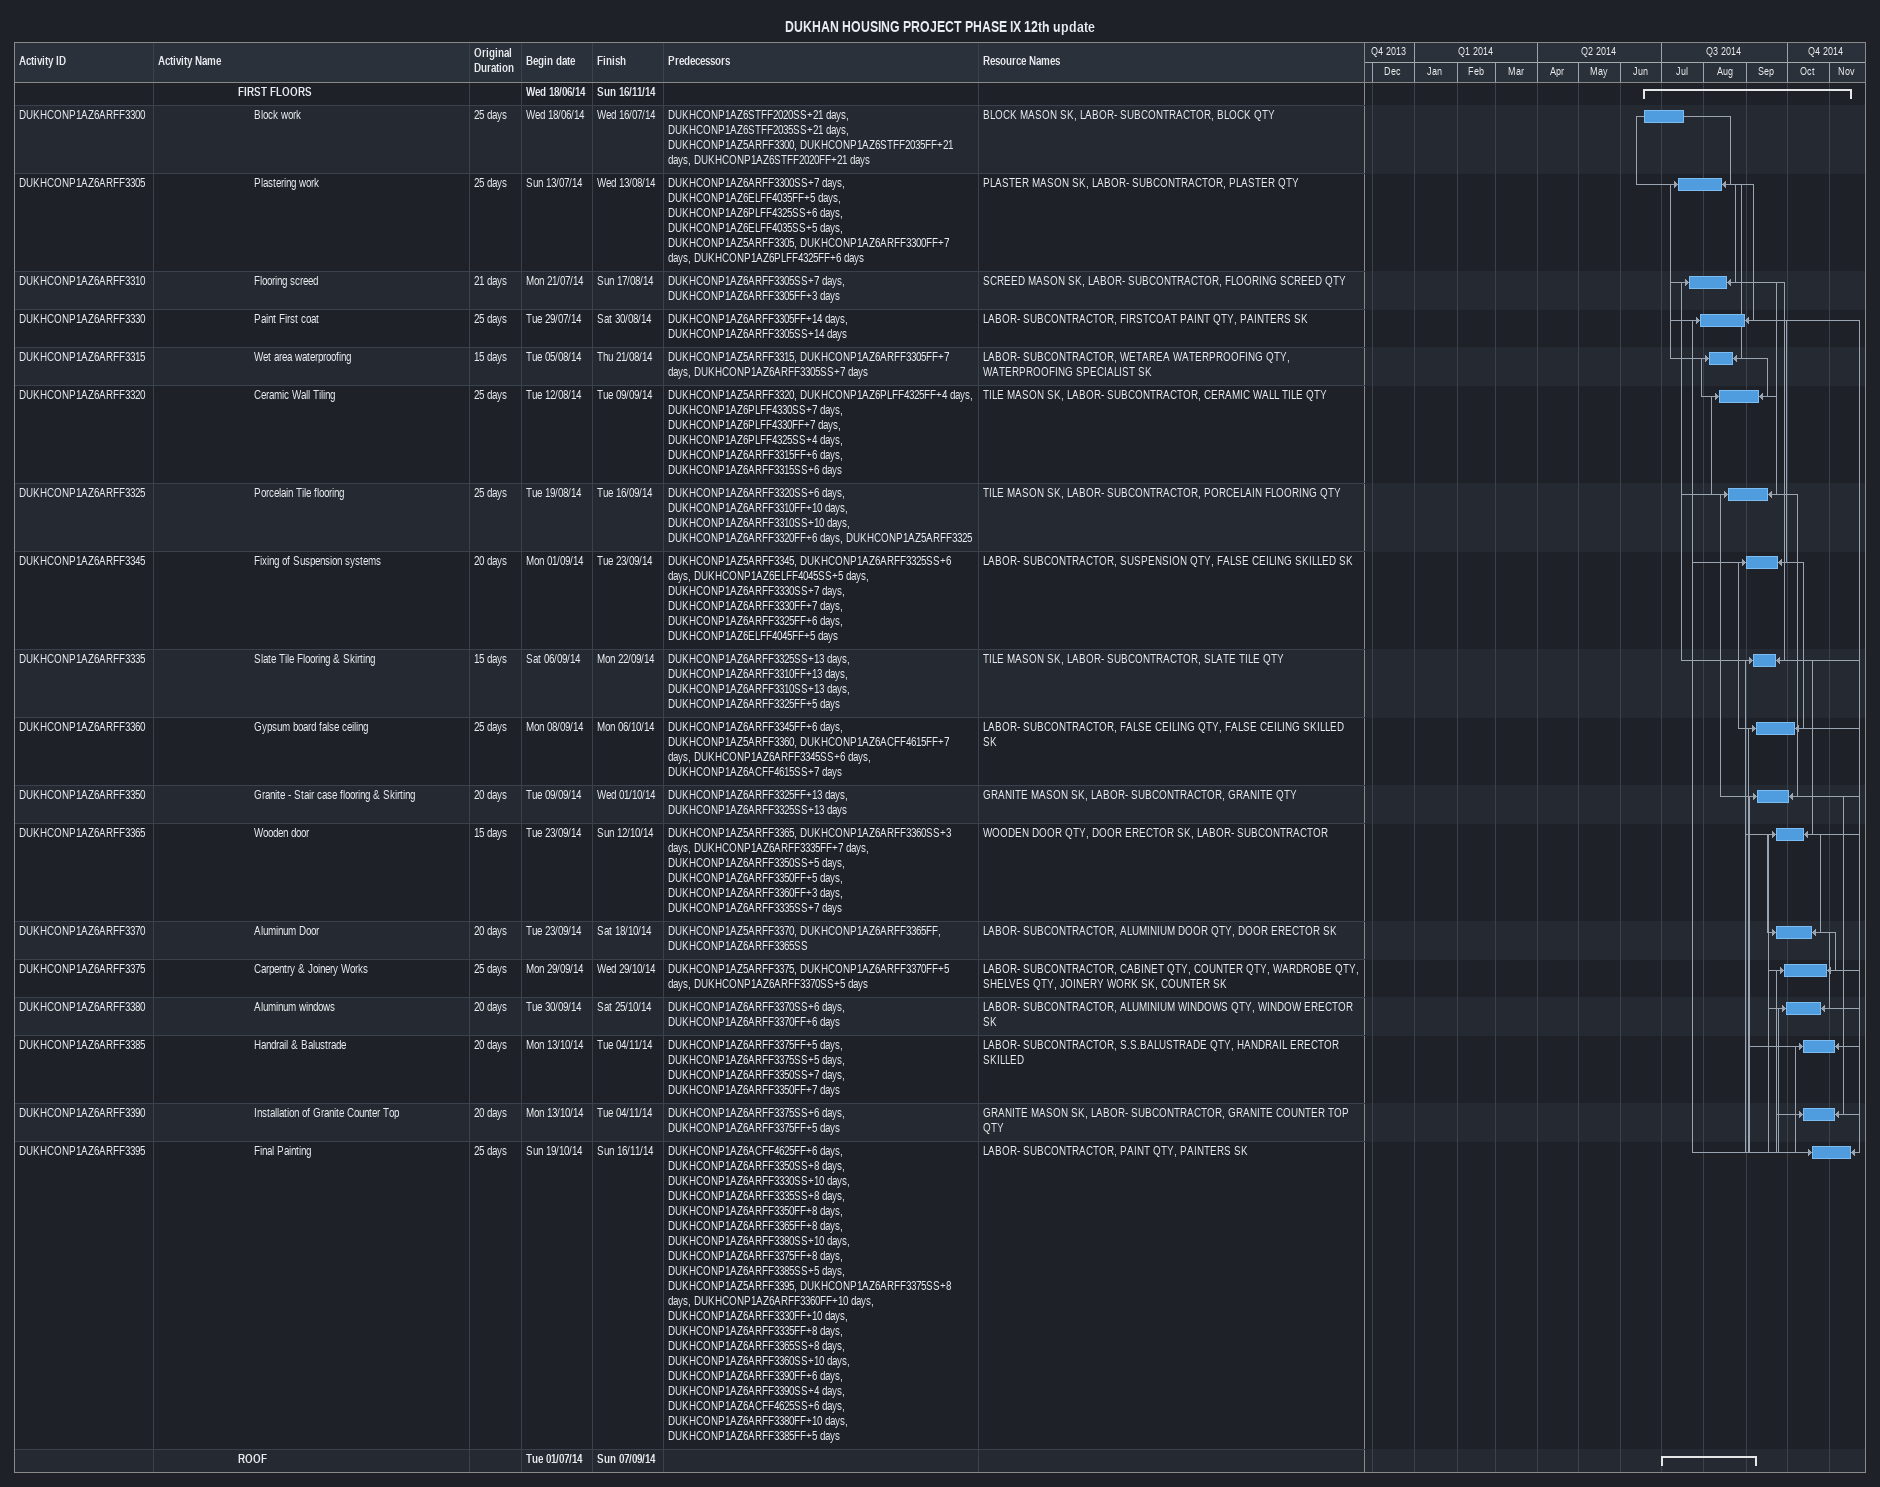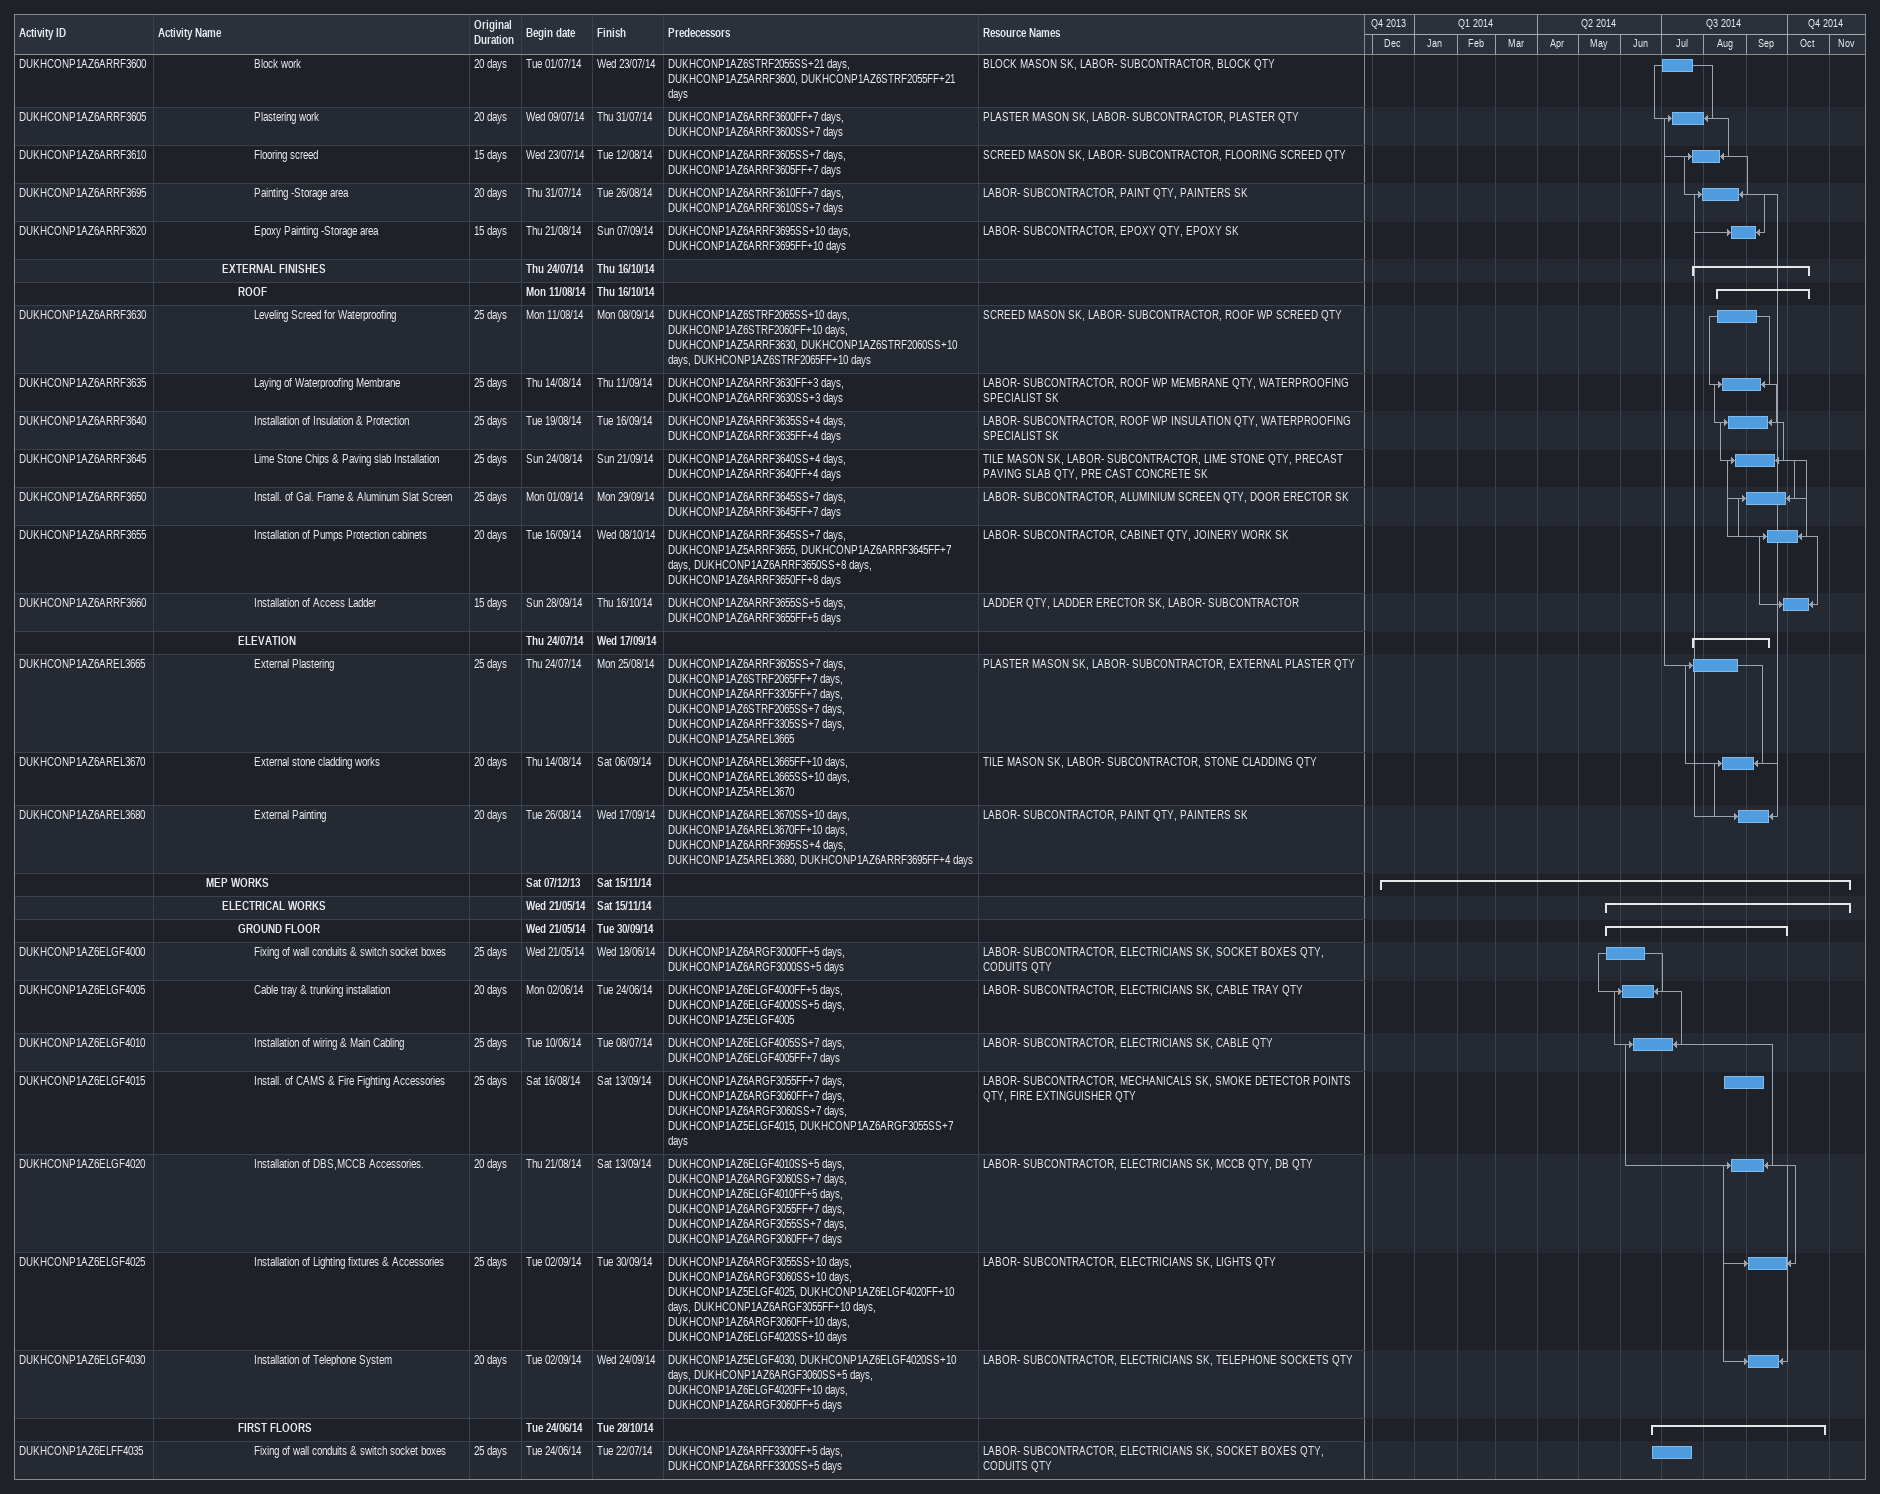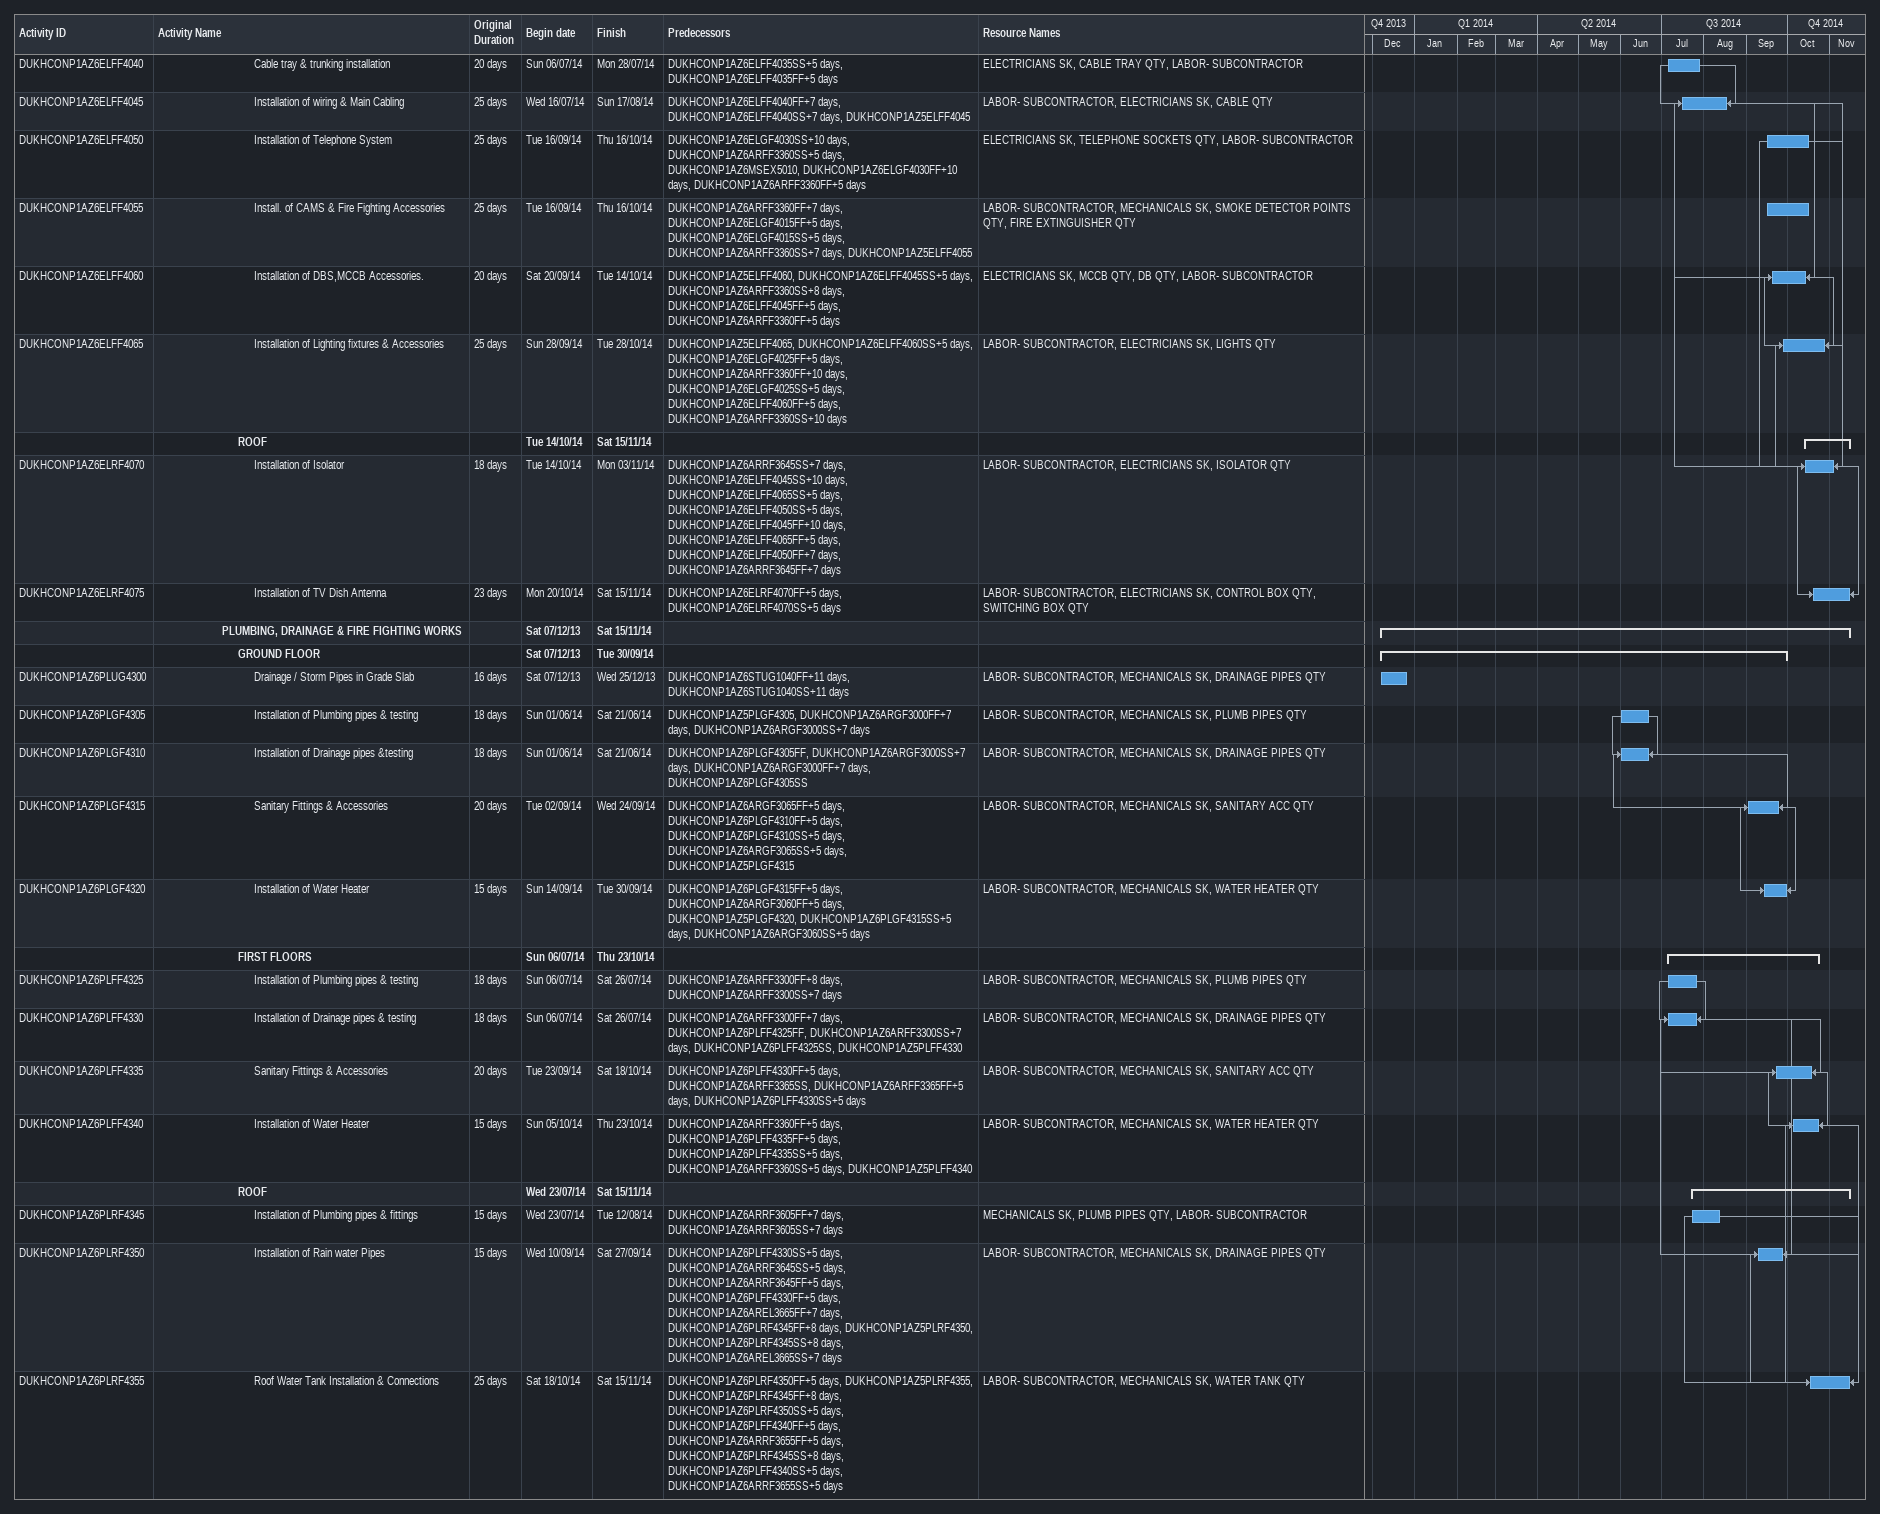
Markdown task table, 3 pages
DUKHAN HOUSING PROJECT PHASE IX 12th update

| ID | Level | Task | Original duration | Start | Finish | Predecessors | Resources |
|---|---|---|---|---|---|---|---|
|  | 6 | **FIRST FLOORS** |  | 2014-06-18 | 2014-11-16 |  |  |
| DUKHCONP1AZ6ARFF3300 | 7 | Block work | 25d | 2014-06-18 | 2014-07-16 | DUKHCONP1AZ6STFF2020SS+21d, DUKHCONP1AZ6STFF2035SS+21d, DUKHCONP1AZ5ARFF3300, DUKHCONP1AZ6STFF2035FF+21d, DUKHCONP1AZ6STFF2020FF+21d | BLOCK MASON SK, LABOR- SUBCONTRACTOR, BLOCK QTY |
| DUKHCONP1AZ6ARFF3305 | 7 | Plastering work | 25d | 2014-07-13 | 2014-08-13 | DUKHCONP1AZ6ARFF3300SS+7d, DUKHCONP1AZ6ELFF4035FF+5d, DUKHCONP1AZ6PLFF4325SS+6d, DUKHCONP1AZ6ELFF4035SS+5d, DUKHCONP1AZ5ARFF3305, DUKHCONP1AZ6ARFF3300FF+7d, DUKHCONP1AZ6PLFF4325FF+6d | PLASTER MASON SK, LABOR- SUBCONTRACTOR, PLASTER QTY |
| DUKHCONP1AZ6ARFF3310 | 7 | Flooring screed | 21d | 2014-07-21 | 2014-08-17 | DUKHCONP1AZ6ARFF3305SS+7d, DUKHCONP1AZ6ARFF3305FF+3d | SCREED MASON SK, LABOR- SUBCONTRACTOR, FLOORING SCREED QTY |
| DUKHCONP1AZ6ARFF3330 | 7 | Paint First coat | 25d | 2014-07-29 | 2014-08-30 | DUKHCONP1AZ6ARFF3305FF+14d, DUKHCONP1AZ6ARFF3305SS+14d | LABOR- SUBCONTRACTOR, FIRSTCOAT PAINT QTY, PAINTERS SK |
| DUKHCONP1AZ6ARFF3315 | 7 | Wet area waterproofing | 15d | 2014-08-05 | 2014-08-21 | DUKHCONP1AZ5ARFF3315, DUKHCONP1AZ6ARFF3305FF+7d, DUKHCONP1AZ6ARFF3305SS+7d | LABOR- SUBCONTRACTOR, WETAREA WATERPROOFING QTY, WATERPROOFING SPECIALIST SK |
| DUKHCONP1AZ6ARFF3320 | 7 | Ceramic Wall Tiling | 25d | 2014-08-12 | 2014-09-09 | DUKHCONP1AZ5ARFF3320, DUKHCONP1AZ6PLFF4325FF+4d, DUKHCONP1AZ6PLFF4330SS+7d, DUKHCONP1AZ6PLFF4330FF+7d, DUKHCONP1AZ6PLFF4325SS+4d, DUKHCONP1AZ6ARFF3315FF+6d, DUKHCONP1AZ6ARFF3315SS+6d | TILE MASON SK, LABOR- SUBCONTRACTOR, CERAMIC WALL TILE QTY |
| DUKHCONP1AZ6ARFF3325 | 7 | Porcelain Tile flooring | 25d | 2014-08-19 | 2014-09-16 | DUKHCONP1AZ6ARFF3320SS+6d, DUKHCONP1AZ6ARFF3310FF+10d, DUKHCONP1AZ6ARFF3310SS+10d, DUKHCONP1AZ6ARFF3320FF+6d, DUKHCONP1AZ5ARFF3325 | TILE MASON SK, LABOR- SUBCONTRACTOR, PORCELAIN FLOORING QTY |
| DUKHCONP1AZ6ARFF3345 | 7 | Fixing of Suspension systems | 20d | 2014-09-01 | 2014-09-23 | DUKHCONP1AZ5ARFF3345, DUKHCONP1AZ6ARFF3325SS+6d, DUKHCONP1AZ6ELFF4045SS+5d, DUKHCONP1AZ6ARFF3330SS+7d, DUKHCONP1AZ6ARFF3330FF+7d, DUKHCONP1AZ6ARFF3325FF+6d, DUKHCONP1AZ6ELFF4045FF+5d | LABOR- SUBCONTRACTOR, SUSPENSION QTY, FALSE CEILING SKILLED SK |
| DUKHCONP1AZ6ARFF3335 | 7 | Slate Tile Flooring & Skirting | 15d | 2014-09-06 | 2014-09-22 | DUKHCONP1AZ6ARFF3325SS+13d, DUKHCONP1AZ6ARFF3310FF+13d, DUKHCONP1AZ6ARFF3310SS+13d, DUKHCONP1AZ6ARFF3325FF+5d | TILE MASON SK, LABOR- SUBCONTRACTOR, SLATE TILE QTY |
| DUKHCONP1AZ6ARFF3360 | 7 | Gypsum board false ceiling | 25d | 2014-09-08 | 2014-10-06 | DUKHCONP1AZ6ARFF3345FF+6d, DUKHCONP1AZ5ARFF3360, DUKHCONP1AZ6ACFF4615FF+7d, DUKHCONP1AZ6ARFF3345SS+6d, DUKHCONP1AZ6ACFF4615SS+7d | LABOR- SUBCONTRACTOR, FALSE CEILING QTY, FALSE CEILING SKILLED SK |
| DUKHCONP1AZ6ARFF3350 | 7 | Granite - Stair case flooring & Skirting | 20d | 2014-09-09 | 2014-10-01 | DUKHCONP1AZ6ARFF3325FF+13d, DUKHCONP1AZ6ARFF3325SS+13d | GRANITE MASON SK, LABOR- SUBCONTRACTOR, GRANITE QTY |
| DUKHCONP1AZ6ARFF3365 | 7 | Wooden door | 15d | 2014-09-23 | 2014-10-12 | DUKHCONP1AZ5ARFF3365, DUKHCONP1AZ6ARFF3360SS+3d, DUKHCONP1AZ6ARFF3335FF+7d, DUKHCONP1AZ6ARFF3350SS+5d, DUKHCONP1AZ6ARFF3350FF+5d, DUKHCONP1AZ6ARFF3360FF+3d, DUKHCONP1AZ6ARFF3335SS+7d | WOODEN DOOR QTY, DOOR ERECTOR SK, LABOR- SUBCONTRACTOR |
| DUKHCONP1AZ6ARFF3370 | 7 | Aluminum Door | 20d | 2014-09-23 | 2014-10-18 | DUKHCONP1AZ5ARFF3370, DUKHCONP1AZ6ARFF3365FF, DUKHCONP1AZ6ARFF3365SS | LABOR- SUBCONTRACTOR, ALUMINIUM DOOR QTY, DOOR ERECTOR SK |
| DUKHCONP1AZ6ARFF3375 | 7 | Carpentry & Joinery Works | 25d | 2014-09-29 | 2014-10-29 | DUKHCONP1AZ5ARFF3375, DUKHCONP1AZ6ARFF3370FF+5d, DUKHCONP1AZ6ARFF3370SS+5d | LABOR- SUBCONTRACTOR, CABINET QTY, COUNTER QTY, WARDROBE QTY, SHELVES QTY, JOINERY WORK SK, COUNTER SK |
| DUKHCONP1AZ6ARFF3380 | 7 | Aluminum windows | 20d | 2014-09-30 | 2014-10-25 | DUKHCONP1AZ6ARFF3370SS+6d, DUKHCONP1AZ6ARFF3370FF+6d | LABOR- SUBCONTRACTOR, ALUMINIUM WINDOWS QTY, WINDOW ERECTOR SK |
| DUKHCONP1AZ6ARFF3385 | 7 | Handrail & Balustrade | 20d | 2014-10-13 | 2014-11-04 | DUKHCONP1AZ6ARFF3375FF+5d, DUKHCONP1AZ6ARFF3375SS+5d, DUKHCONP1AZ6ARFF3350SS+7d, DUKHCONP1AZ6ARFF3350FF+7d | LABOR- SUBCONTRACTOR, S.S.BALUSTRADE QTY, HANDRAIL ERECTOR SKILLED |
| DUKHCONP1AZ6ARFF3390 | 7 | Installation of Granite Counter Top | 20d | 2014-10-13 | 2014-11-04 | DUKHCONP1AZ6ARFF3375SS+6d, DUKHCONP1AZ6ARFF3375FF+5d | GRANITE MASON SK, LABOR- SUBCONTRACTOR, GRANITE COUNTER TOP QTY |
| DUKHCONP1AZ6ARFF3395 | 7 | Final Painting | 25d | 2014-10-19 | 2014-11-16 | DUKHCONP1AZ6ACFF4625FF+6d, DUKHCONP1AZ6ARFF3350SS+8d, DUKHCONP1AZ6ARFF3330SS+10d, DUKHCONP1AZ6ARFF3335SS+8d, DUKHCONP1AZ6ARFF3350FF+8d, DUKHCONP1AZ6ARFF3365FF+8d, DUKHCONP1AZ6ARFF3380SS+10d, DUKHCONP1AZ6ARFF3375FF+8d, DUKHCONP1AZ6ARFF3385SS+5d, DUKHCONP1AZ5ARFF3395, DUKHCONP1AZ6ARFF3375SS+8d, DUKHCONP1AZ6ARFF3360FF+10d, DUKHCONP1AZ6ARFF3330FF+10d, DUKHCONP1AZ6ARFF3335FF+8d, DUKHCONP1AZ6ARFF3365SS+8d, DUKHCONP1AZ6ARFF3360SS+10d, DUKHCONP1AZ6ARFF3390FF+6d, DUKHCONP1AZ6ARFF3390SS+4d, DUKHCONP1AZ6ACFF4625SS+6d, DUKHCONP1AZ6ARFF3380FF+10d, DUKHCONP1AZ6ARFF3385FF+5d | LABOR- SUBCONTRACTOR, PAINT QTY, PAINTERS SK |
|  | 6 | **ROOF** |  | 2014-07-01 | 2014-09-07 |  |  |
| DUKHCONP1AZ6ARRF3600 | 7 | Block work | 20d | 2014-07-01 | 2014-07-23 | DUKHCONP1AZ6STRF2055SS+21d, DUKHCONP1AZ5ARRF3600, DUKHCONP1AZ6STRF2055FF+21d | BLOCK MASON SK, LABOR- SUBCONTRACTOR, BLOCK QTY |
| DUKHCONP1AZ6ARRF3605 | 7 | Plastering work | 20d | 2014-07-09 | 2014-07-31 | DUKHCONP1AZ6ARRF3600FF+7d, DUKHCONP1AZ6ARRF3600SS+7d | PLASTER MASON SK, LABOR- SUBCONTRACTOR, PLASTER QTY |
| DUKHCONP1AZ6ARRF3610 | 7 | Flooring screed | 15d | 2014-07-23 | 2014-08-12 | DUKHCONP1AZ6ARRF3605SS+7d, DUKHCONP1AZ6ARRF3605FF+7d | SCREED MASON SK, LABOR- SUBCONTRACTOR, FLOORING SCREED QTY |
| DUKHCONP1AZ6ARRF3695 | 7 | Painting -Storage area | 20d | 2014-07-31 | 2014-08-26 | DUKHCONP1AZ6ARRF3610FF+7d, DUKHCONP1AZ6ARRF3610SS+7d | LABOR- SUBCONTRACTOR, PAINT QTY, PAINTERS SK |
| DUKHCONP1AZ6ARRF3620 | 7 | Epoxy Painting -Storage area | 15d | 2014-08-21 | 2014-09-07 | DUKHCONP1AZ6ARRF3695SS+10d, DUKHCONP1AZ6ARRF3695FF+10d | LABOR- SUBCONTRACTOR, EPOXY QTY, EPOXY SK |
|  | 5 | **EXTERNAL FINISHES** |  | 2014-07-24 | 2014-10-16 |  |  |
|  | 6 | **ROOF** |  | 2014-08-11 | 2014-10-16 |  |  |
| DUKHCONP1AZ6ARRF3630 | 7 | Leveling Screed for Waterproofing | 25d | 2014-08-11 | 2014-09-08 | DUKHCONP1AZ6STRF2065SS+10d, DUKHCONP1AZ6STRF2060FF+10d, DUKHCONP1AZ5ARRF3630, DUKHCONP1AZ6STRF2060SS+10d, DUKHCONP1AZ6STRF2065FF+10d | SCREED MASON SK, LABOR- SUBCONTRACTOR, ROOF WP SCREED QTY |
| DUKHCONP1AZ6ARRF3635 | 7 | Laying of Waterproofing Membrane | 25d | 2014-08-14 | 2014-09-11 | DUKHCONP1AZ6ARRF3630FF+3d, DUKHCONP1AZ6ARRF3630SS+3d | LABOR- SUBCONTRACTOR, ROOF WP MEMBRANE QTY, WATERPROOFING SPECIALIST SK |
| DUKHCONP1AZ6ARRF3640 | 7 | Installation of Insulation & Protection | 25d | 2014-08-19 | 2014-09-16 | DUKHCONP1AZ6ARRF3635SS+4d, DUKHCONP1AZ6ARRF3635FF+4d | LABOR- SUBCONTRACTOR, ROOF WP INSULATION QTY, WATERPROOFING SPECIALIST SK |
| DUKHCONP1AZ6ARRF3645 | 7 | Lime Stone Chips & Paving slab Installation | 25d | 2014-08-24 | 2014-09-21 | DUKHCONP1AZ6ARRF3640SS+4d, DUKHCONP1AZ6ARRF3640FF+4d | TILE MASON SK, LABOR- SUBCONTRACTOR, LIME STONE QTY, PRECAST PAVING SLAB QTY, PRE CAST CONCRETE SK |
| DUKHCONP1AZ6ARRF3650 | 7 | Install. of Gal. Frame & Aluminum Slat Screen | 25d | 2014-09-01 | 2014-09-29 | DUKHCONP1AZ6ARRF3645SS+7d, DUKHCONP1AZ6ARRF3645FF+7d | LABOR- SUBCONTRACTOR, ALUMINIUM SCREEN QTY, DOOR ERECTOR SK |
| DUKHCONP1AZ6ARRF3655 | 7 | Installation of Pumps Protection cabinets | 20d | 2014-09-16 | 2014-10-08 | DUKHCONP1AZ6ARRF3645SS+7d, DUKHCONP1AZ5ARRF3655, DUKHCONP1AZ6ARRF3645FF+7d, DUKHCONP1AZ6ARRF3650SS+8d, DUKHCONP1AZ6ARRF3650FF+8d | LABOR- SUBCONTRACTOR, CABINET QTY, JOINERY WORK SK |
| DUKHCONP1AZ6ARRF3660 | 7 | Installation of Access Ladder | 15d | 2014-09-28 | 2014-10-16 | DUKHCONP1AZ6ARRF3655SS+5d, DUKHCONP1AZ6ARRF3655FF+5d | LADDER QTY, LADDER ERECTOR SK, LABOR- SUBCONTRACTOR |
|  | 6 | **ELEVATION** |  | 2014-07-24 | 2014-09-17 |  |  |
| DUKHCONP1AZ6AREL3665 | 7 | External Plastering | 25d | 2014-07-24 | 2014-08-25 | DUKHCONP1AZ6ARRF3605SS+7d, DUKHCONP1AZ6STRF2065FF+7d, DUKHCONP1AZ6ARFF3305FF+7d, DUKHCONP1AZ6STRF2065SS+7d, DUKHCONP1AZ6ARFF3305SS+7d, DUKHCONP1AZ5AREL3665 | PLASTER MASON SK, LABOR- SUBCONTRACTOR, EXTERNAL PLASTER QTY |
| DUKHCONP1AZ6AREL3670 | 7 | External stone cladding works | 20d | 2014-08-14 | 2014-09-06 | DUKHCONP1AZ6AREL3665FF+10d, DUKHCONP1AZ6AREL3665SS+10d, DUKHCONP1AZ5AREL3670 | TILE MASON SK, LABOR- SUBCONTRACTOR, STONE CLADDING QTY |
| DUKHCONP1AZ6AREL3680 | 7 | External Painting | 20d | 2014-08-26 | 2014-09-17 | DUKHCONP1AZ6AREL3670SS+10d, DUKHCONP1AZ6AREL3670FF+10d, DUKHCONP1AZ6ARRF3695SS+4d, DUKHCONP1AZ5AREL3680, DUKHCONP1AZ6ARRF3695FF+4d | LABOR- SUBCONTRACTOR, PAINT QTY, PAINTERS SK |
|  | 4 | **MEP WORKS** |  | 2013-12-07 | 2014-11-15 |  |  |
|  | 5 | **ELECTRICAL WORKS** |  | 2014-05-21 | 2014-11-15 |  |  |
|  | 6 | **GROUND FLOOR** |  | 2014-05-21 | 2014-09-30 |  |  |
| DUKHCONP1AZ6ELGF4000 | 7 | Fixing of wall conduits & switch socket boxes | 25d | 2014-05-21 | 2014-06-18 | DUKHCONP1AZ6ARGF3000FF+5d, DUKHCONP1AZ6ARGF3000SS+5d | LABOR- SUBCONTRACTOR, ELECTRICIANS SK, SOCKET BOXES QTY, CODUITS QTY |
| DUKHCONP1AZ6ELGF4005 | 7 | Cable tray & trunking installation | 20d | 2014-06-02 | 2014-06-24 | DUKHCONP1AZ6ELGF4000FF+5d, DUKHCONP1AZ6ELGF4000SS+5d, DUKHCONP1AZ5ELGF4005 | LABOR- SUBCONTRACTOR, ELECTRICIANS SK, CABLE TRAY QTY |
| DUKHCONP1AZ6ELGF4010 | 7 | Installation of wiring & Main Cabling | 25d | 2014-06-10 | 2014-07-08 | DUKHCONP1AZ6ELGF4005SS+7d, DUKHCONP1AZ6ELGF4005FF+7d | LABOR- SUBCONTRACTOR, ELECTRICIANS SK, CABLE QTY |
| DUKHCONP1AZ6ELGF4015 | 7 | Install. of CAMS & Fire Fighting Accessories | 25d | 2014-08-16 | 2014-09-13 | DUKHCONP1AZ6ARGF3055FF+7d, DUKHCONP1AZ6ARGF3060FF+7d, DUKHCONP1AZ6ARGF3060SS+7d, DUKHCONP1AZ5ELGF4015, DUKHCONP1AZ6ARGF3055SS+7d | LABOR- SUBCONTRACTOR, MECHANICALS SK, SMOKE DETECTOR POINTS QTY, FIRE EXTINGUISHER QTY |
| DUKHCONP1AZ6ELGF4020 | 7 | Installation of DBS,MCCB Accessories. | 20d | 2014-08-21 | 2014-09-13 | DUKHCONP1AZ6ELGF4010SS+5d, DUKHCONP1AZ6ARGF3060SS+7d, DUKHCONP1AZ6ELGF4010FF+5d, DUKHCONP1AZ6ARGF3055FF+7d, DUKHCONP1AZ6ARGF3055SS+7d, DUKHCONP1AZ6ARGF3060FF+7d | LABOR- SUBCONTRACTOR, ELECTRICIANS SK, MCCB QTY, DB QTY |
| DUKHCONP1AZ6ELGF4025 | 7 | Installation of Lighting fixtures & Accessories | 25d | 2014-09-02 | 2014-09-30 | DUKHCONP1AZ6ARGF3055SS+10d, DUKHCONP1AZ6ARGF3060SS+10d, DUKHCONP1AZ5ELGF4025, DUKHCONP1AZ6ELGF4020FF+10d, DUKHCONP1AZ6ARGF3055FF+10d, DUKHCONP1AZ6ARGF3060FF+10d, DUKHCONP1AZ6ELGF4020SS+10d | LABOR- SUBCONTRACTOR, ELECTRICIANS SK, LIGHTS QTY |
| DUKHCONP1AZ6ELGF4030 | 7 | Installation of Telephone System | 20d | 2014-09-02 | 2014-09-24 | DUKHCONP1AZ5ELGF4030, DUKHCONP1AZ6ELGF4020SS+10d, DUKHCONP1AZ6ARGF3060SS+5d, DUKHCONP1AZ6ELGF4020FF+10d, DUKHCONP1AZ6ARGF3060FF+5d | LABOR- SUBCONTRACTOR, ELECTRICIANS SK, TELEPHONE SOCKETS QTY |
|  | 6 | **FIRST FLOORS** |  | 2014-06-24 | 2014-10-28 |  |  |
| DUKHCONP1AZ6ELFF4035 | 7 | Fixing of wall conduits & switch socket boxes | 25d | 2014-06-24 | 2014-07-22 | DUKHCONP1AZ6ARFF3300FF+5d, DUKHCONP1AZ6ARFF3300SS+5d | LABOR- SUBCONTRACTOR, ELECTRICIANS SK, SOCKET BOXES QTY, CODUITS QTY |
| DUKHCONP1AZ6ELFF4040 | 7 | Cable tray & trunking installation | 20d | 2014-07-06 | 2014-07-28 | DUKHCONP1AZ6ELFF4035SS+5d, DUKHCONP1AZ6ELFF4035FF+5d | ELECTRICIANS SK, CABLE TRAY QTY, LABOR- SUBCONTRACTOR |
| DUKHCONP1AZ6ELFF4045 | 7 | Installation of wiring & Main Cabling | 25d | 2014-07-16 | 2014-08-17 | DUKHCONP1AZ6ELFF4040FF+7d, DUKHCONP1AZ6ELFF4040SS+7d, DUKHCONP1AZ5ELFF4045 | LABOR- SUBCONTRACTOR, ELECTRICIANS SK, CABLE QTY |
| DUKHCONP1AZ6ELFF4050 | 7 | Installation of Telephone System | 25d | 2014-09-16 | 2014-10-16 | DUKHCONP1AZ6ELGF4030SS+10d, DUKHCONP1AZ6ARFF3360SS+5d, DUKHCONP1AZ6MSEX5010, DUKHCONP1AZ6ELGF4030FF+10d, DUKHCONP1AZ6ARFF3360FF+5d | ELECTRICIANS SK, TELEPHONE SOCKETS QTY, LABOR- SUBCONTRACTOR |
| DUKHCONP1AZ6ELFF4055 | 7 | Install. of CAMS & Fire Fighting Accessories | 25d | 2014-09-16 | 2014-10-16 | DUKHCONP1AZ6ARFF3360FF+7d, DUKHCONP1AZ6ELGF4015FF+5d, DUKHCONP1AZ6ELGF4015SS+5d, DUKHCONP1AZ6ARFF3360SS+7d, DUKHCONP1AZ5ELFF4055 | LABOR- SUBCONTRACTOR, MECHANICALS SK, SMOKE DETECTOR POINTS QTY, FIRE EXTINGUISHER QTY |
| DUKHCONP1AZ6ELFF4060 | 7 | Installation of DBS,MCCB Accessories. | 20d | 2014-09-20 | 2014-10-14 | DUKHCONP1AZ5ELFF4060, DUKHCONP1AZ6ELFF4045SS+5d, DUKHCONP1AZ6ARFF3360SS+8d, DUKHCONP1AZ6ELFF4045FF+5d, DUKHCONP1AZ6ARFF3360FF+5d | ELECTRICIANS SK, MCCB QTY, DB QTY, LABOR- SUBCONTRACTOR |
| DUKHCONP1AZ6ELFF4065 | 7 | Installation of Lighting fixtures & Accessories | 25d | 2014-09-28 | 2014-10-28 | DUKHCONP1AZ5ELFF4065, DUKHCONP1AZ6ELFF4060SS+5d, DUKHCONP1AZ6ELGF4025FF+5d, DUKHCONP1AZ6ARFF3360FF+10d, DUKHCONP1AZ6ELGF4025SS+5d, DUKHCONP1AZ6ELFF4060FF+5d, DUKHCONP1AZ6ARFF3360SS+10d | LABOR- SUBCONTRACTOR, ELECTRICIANS SK, LIGHTS QTY |
|  | 6 | **ROOF** |  | 2014-10-14 | 2014-11-15 |  |  |
| DUKHCONP1AZ6ELRF4070 | 7 | Installation of Isolator | 18d | 2014-10-14 | 2014-11-03 | DUKHCONP1AZ6ARRF3645SS+7d, DUKHCONP1AZ6ELFF4045SS+10d, DUKHCONP1AZ6ELFF4065SS+5d, DUKHCONP1AZ6ELFF4050SS+5d, DUKHCONP1AZ6ELFF4045FF+10d, DUKHCONP1AZ6ELFF4065FF+5d, DUKHCONP1AZ6ELFF4050FF+7d, DUKHCONP1AZ6ARRF3645FF+7d | LABOR- SUBCONTRACTOR, ELECTRICIANS SK, ISOLATOR QTY |
| DUKHCONP1AZ6ELRF4075 | 7 | Installation of TV Dish Antenna | 23d | 2014-10-20 | 2014-11-15 | DUKHCONP1AZ6ELRF4070FF+5d, DUKHCONP1AZ6ELRF4070SS+5d | LABOR- SUBCONTRACTOR, ELECTRICIANS SK, CONTROL BOX QTY, SWITCHING BOX QTY |
|  | 5 | **PLUMBING, DRAINAGE & FIRE FIGHTING WORKS** |  | 2013-12-07 | 2014-11-15 |  |  |
|  | 6 | **GROUND FLOOR** |  | 2013-12-07 | 2014-09-30 |  |  |
| DUKHCONP1AZ6PLUG4300 | 7 | Drainage / Storm Pipes in Grade Slab | 16d | 2013-12-07 | 2013-12-25 | DUKHCONP1AZ6STUG1040FF+11d, DUKHCONP1AZ6STUG1040SS+11d | LABOR- SUBCONTRACTOR, MECHANICALS SK, DRAINAGE PIPES QTY |
| DUKHCONP1AZ6PLGF4305 | 7 | Installation of Plumbing pipes & testing | 18d | 2014-06-01 | 2014-06-21 | DUKHCONP1AZ5PLGF4305, DUKHCONP1AZ6ARGF3000FF+7d, DUKHCONP1AZ6ARGF3000SS+7d | LABOR- SUBCONTRACTOR, MECHANICALS SK, PLUMB PIPES QTY |
| DUKHCONP1AZ6PLGF4310 | 7 | Installation of Drainage pipes &testing | 18d | 2014-06-01 | 2014-06-21 | DUKHCONP1AZ6PLGF4305FF, DUKHCONP1AZ6ARGF3000SS+7d, DUKHCONP1AZ6ARGF3000FF+7d, DUKHCONP1AZ6PLGF4305SS | LABOR- SUBCONTRACTOR, MECHANICALS SK, DRAINAGE PIPES QTY |
| DUKHCONP1AZ6PLGF4315 | 7 | Sanitary Fittings & Accessories | 20d | 2014-09-02 | 2014-09-24 | DUKHCONP1AZ6ARGF3065FF+5d, DUKHCONP1AZ6PLGF4310FF+5d, DUKHCONP1AZ6PLGF4310SS+5d, DUKHCONP1AZ6ARGF3065SS+5d, DUKHCONP1AZ5PLGF4315 | LABOR- SUBCONTRACTOR, MECHANICALS SK, SANITARY ACC QTY |
| DUKHCONP1AZ6PLGF4320 | 7 | Installation of Water Heater | 15d | 2014-09-14 | 2014-09-30 | DUKHCONP1AZ6PLGF4315FF+5d, DUKHCONP1AZ6ARGF3060FF+5d, DUKHCONP1AZ5PLGF4320, DUKHCONP1AZ6PLGF4315SS+5d, DUKHCONP1AZ6ARGF3060SS+5d | LABOR- SUBCONTRACTOR, MECHANICALS SK, WATER HEATER QTY |
|  | 6 | **FIRST FLOORS** |  | 2014-07-06 | 2014-10-23 |  |  |
| DUKHCONP1AZ6PLFF4325 | 7 | Installation of Plumbing pipes & testing | 18d | 2014-07-06 | 2014-07-26 | DUKHCONP1AZ6ARFF3300FF+8d, DUKHCONP1AZ6ARFF3300SS+7d | LABOR- SUBCONTRACTOR, MECHANICALS SK, PLUMB PIPES QTY |
| DUKHCONP1AZ6PLFF4330 | 7 | Installation of Drainage pipes & testing | 18d | 2014-07-06 | 2014-07-26 | DUKHCONP1AZ6ARFF3300FF+7d, DUKHCONP1AZ6PLFF4325FF, DUKHCONP1AZ6ARFF3300SS+7d, DUKHCONP1AZ6PLFF4325SS, DUKHCONP1AZ5PLFF4330 | LABOR- SUBCONTRACTOR, MECHANICALS SK, DRAINAGE PIPES QTY |
| DUKHCONP1AZ6PLFF4335 | 7 | Sanitary Fittings & Accessories | 20d | 2014-09-23 | 2014-10-18 | DUKHCONP1AZ6PLFF4330FF+5d, DUKHCONP1AZ6ARFF3365SS, DUKHCONP1AZ6ARFF3365FF+5d, DUKHCONP1AZ6PLFF4330SS+5d | LABOR- SUBCONTRACTOR, MECHANICALS SK, SANITARY ACC QTY |
| DUKHCONP1AZ6PLFF4340 | 7 | Installation of Water Heater | 15d | 2014-10-05 | 2014-10-23 | DUKHCONP1AZ6ARFF3360FF+5d, DUKHCONP1AZ6PLFF4335FF+5d, DUKHCONP1AZ6PLFF4335SS+5d, DUKHCONP1AZ6ARFF3360SS+5d, DUKHCONP1AZ5PLFF4340 | LABOR- SUBCONTRACTOR, MECHANICALS SK, WATER HEATER QTY |
|  | 6 | **ROOF** |  | 2014-07-23 | 2014-11-15 |  |  |
| DUKHCONP1AZ6PLRF4345 | 7 | Installation of Plumbing pipes & fittings | 15d | 2014-07-23 | 2014-08-12 | DUKHCONP1AZ6ARRF3605FF+7d, DUKHCONP1AZ6ARRF3605SS+7d | MECHANICALS SK, PLUMB PIPES QTY, LABOR- SUBCONTRACTOR |
| DUKHCONP1AZ6PLRF4350 | 7 | Installation of Rain water Pipes | 15d | 2014-09-10 | 2014-09-27 | DUKHCONP1AZ6PLFF4330SS+5d, DUKHCONP1AZ6ARRF3645SS+5d, DUKHCONP1AZ6ARRF3645FF+5d, DUKHCONP1AZ6PLFF4330FF+5d, DUKHCONP1AZ6AREL3665FF+7d, DUKHCONP1AZ6PLRF4345FF+8d, DUKHCONP1AZ5PLRF4350, DUKHCONP1AZ6PLRF4345SS+8d, DUKHCONP1AZ6AREL3665SS+7d | LABOR- SUBCONTRACTOR, MECHANICALS SK, DRAINAGE PIPES QTY |
| DUKHCONP1AZ6PLRF4355 | 7 | Roof Water Tank Installation & Connections | 25d | 2014-10-18 | 2014-11-15 | DUKHCONP1AZ6PLRF4350FF+5d, DUKHCONP1AZ5PLRF4355, DUKHCONP1AZ6PLRF4345FF+8d, DUKHCONP1AZ6PLRF4350SS+5d, DUKHCONP1AZ6PLFF4340FF+5d, DUKHCONP1AZ6ARRF3655FF+5d, DUKHCONP1AZ6PLRF4345SS+8d, DUKHCONP1AZ6PLFF4340SS+5d, DUKHCONP1AZ6ARRF3655SS+5d | LABOR- SUBCONTRACTOR, MECHANICALS SK, WATER TANK QTY |
